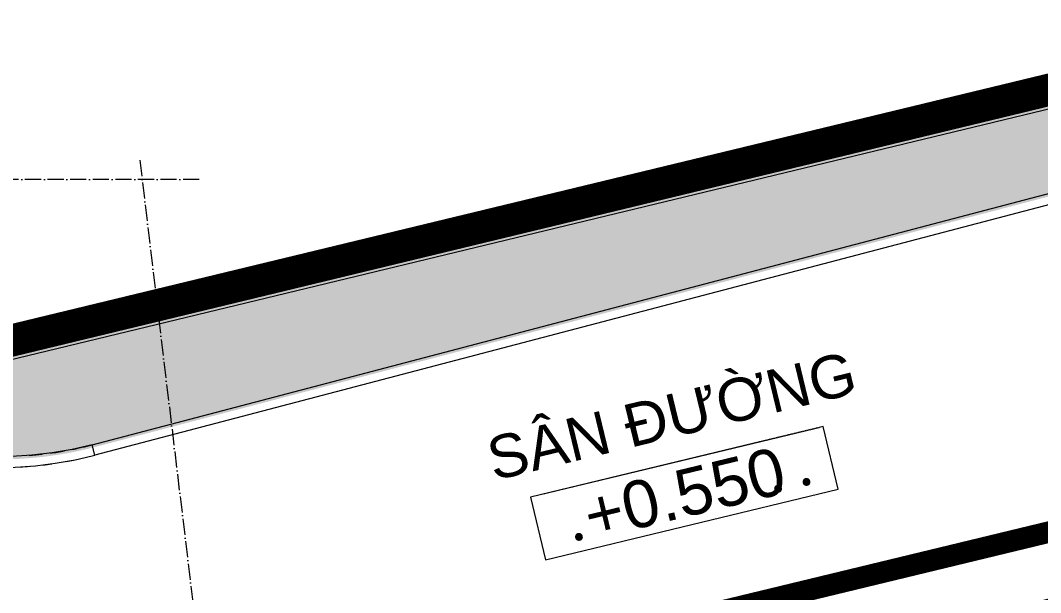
# Model space of a CAD drawing. Header units: millimetres. Extents: x -55734 to 162275, y 47779 to 197208.
# Drawn here: x 47156 to 56644, y 105499 to 110824 of the extents above; entities that cross this region are included whole.
import ezdxf
from ezdxf.enums import TextEntityAlignment as Align
from ezdxf.xclip import XClip

# ---------------------------------------------------------------- set-up
doc = ezdxf.new("R2010")
doc.units = ezdxf.units.MM
doc.header["$XCLIPFRAME"] = 0
for name, pattern in [('Grid Line', [4.2, 3, -0.6, 0, -0.6]), ('HIDDEN2', [4.7624999999999975, 3.174999999999999, -1.587499999999999]), ('PHANTOM', [63.50000000000001, 31.75, -6.35, 6.35, -6.35, 6.35, -6.35])]:
    doc.linetypes.add(name, pattern=pattern)
for name, color, linetype, lineweight in [('@ color hatch', 7, 'Continuous', 13), ('CHU', 181, 'Continuous', 5), ('CUA', 31, 'Continuous', 9), ('KI-HIEU-1', 151, 'Continuous', 9), ('NET THAY 2', 55, 'Continuous', 5), ('NET-THAY', 2, 'Continuous', 9), ('TRUC', 225, 'Continuous', 5)]:
    doc.layers.add(name, color=color, linetype=linetype, lineweight=lineweight)
doc.layers.add('CGXD', color=5, linetype='HIDDEN2')
doc.layers.add('RD-AB', color=4, linetype='PHANTOM')
doc.styles.add('Arial', font='Font - TrueType - Arial.ttf')
doc.styles.add('Arial_2', font='Font - TrueType - Arial.ttf', dxfattribs={"height": 800})

# ---------------------------------------------------------------- blocks, each defined once
blk = doc.blocks.new('*U52')
at = {"color": 7, "ltscale": 30, "true_color": 0xffffff, "insert": (520, 350), "char_height": 200, "attachment_point": 5, "bg_fill": 3, "box_fill_scale": 1.25, "bg_fill_color": 256, "bg_fill_true_color": 13158600, "bg_fill_transparency": 0}
blk.add_mtext('\\A1;.      ..', dxfattribs=at)
blk.add_lwpolyline([(-200, 200), (1200, 200), (1200, 500), (-200, 500)], close=True)
at = {"color": 7, "style": 'Arial'}
blk.add_attdef('±0.000', text='', height=220, dxfattribs=at).set_placement((500, 349.9999999999127), align=Align.MIDDLE)
blk = doc.blocks.new('A$C1F0A2BF7')
at = {"layer": 'CHU', "color": 7, "insert": (107197.7320820136, 68760.1995808029, -3.977424561112374e-06), "char_height": 399.9999999999999, "width": 3507.614758128594, "attachment_point": 1, "rotation": 13.590745928410785, "line_spacing_factor": 0.9364389825664474, "style": 'Arial_2', "bg_fill": 3, "box_fill_scale": 1.25, "bg_fill_color": 256, "bg_fill_true_color": 13158600, "bg_fill_transparency": 0}
blk.add_mtext('SÂN ĐƯỜNG', dxfattribs=at)
at = {"layer": 'NET-THAY'}
blk.add_line((117344.7514207972, 73191.90603420153, -4.978024789251535e-07), (100730.9943147547, 69175.45548290684, -4.978024789251535e-07), dxfattribs=at)
at = {"layer": 'KI-HIEU-1', "linetype": 'ByBlock', "xscale": 1.999999999999999, "yscale": 1.999999999999999, "zscale": 1.999999999999999, "rotation": 13.59074592841078}
blk.add_blockref('*U52', (108257.0680425026, 67341.82555451422, -3.977424561112374e-06), dxfattribs=at).add_auto_attribs({'±0.000': '+0.550'})
at = {"layer": '@ color hatch', "ltscale": 0.5}
h = blk.add_hatch(dxfattribs=at)
h.set_pattern_fill('CROSS', color=139, scale=300)
h.set_pattern_definition([(0, (418126.4419776538, 155406.2986128015), (75, 75), [37.5, -112.5]), (90, (418145.1919776538, 155387.5486128015), (-74.99999999999999, 75), [37.5, -112.5])])
edge = h.paths.add_edge_path()
edge.add_line((100730.9943147547, 69175.45548290684), (117344.7514207972, 73191.90603420153))
edge.add_line((117344.7514207972, 73191.90603420153), (124832.6504636392, 74932.41398943479))
edge.add_line((124832.6504636393, 74932.41398943478), (131039.2074507076, 76695.65315184156))
edge.add_line((131039.2074507076, 76695.65315184157), (133013.2596664865, 70495.42737420875))
edge.add_arc((134612.9688090757, 73608.45333926429), 3499.999999999109, 216.3524948346997, 242.8024589970868, ccw=False)
edge.add_arc((126156.4206703111, 67384.5643961149), 6999.999999996249, 36.35249483465213, 102.7523131960874)
edge.add_line((124611.2629847168, 74211.89826275693), (103519.0034609916, 68669.41647686347))
edge.add_arc((102696.5555245093, 72071.41286013229), 3499.999999999739, 235.83424668101628, 283.59074592841216, ccw=False)
at = {"layer": 'CGXD', "ltscale": 200, "const_width": 200, "elevation": -3.977424561112374e-06}
blk.add_lwpolyline([(153561.1226146654, 72890.82706285013), (130418.0220422434, 65461.24212783163), (128403.46457685, 71788.68930861734), (125832.2476587936, 71058.24948267722), (118267.2105483628, 69299.8113417508), (97389.2170030819, 64252.46243989574), (95665.13970612895, 76400.76485154765), (89158.62054502891, 76288.37961033436), (80095.1513761798, 76240.15018884973), (75966.30655073191, 76254.6673286161), (71950.12642534656, 76296.02380128148), (68041.3713891315, 76232.41742682464), (63824.10836483541, 76163.23365290447), (62710.87670009441, 76152.7975980192), (59200.81674194217, 76148.43576485223), (53256.3763452523, 76129.83989817418), (50614.28199219945, 76167.41231305858), (49470.58350224126, 76197.63051792078), (45331.29765398303, 75911.0010137008)], dxfattribs=at)
at = {"layer": 'RD-AB', "ltscale": 30, "const_width": 300, "elevation": -2.891235942494149e-06}
blk.add_lwpolyline([(152338.6644583901, 76699.23251175933), (133013.2697516246, 70495.2383266515), (131039.1984629638, 76695.52400957758), (124832.5036401305, 74932.30556845132), (117344.6045972787, 73191.79761321568), (100730.8474912462, 69175.34706192328), (99106.13006982554, 80624.02791663486), (95473.9726386567, 80397.90322199179), (89113.63219522996, 80288.04288399516), (80091.73686771153, 80240.03468964648), (75994.12870662392, 80254.44199923135), (71938.37283834454, 80296.20600260355), (67975.95661123702, 80231.72637502235), (63772.75004163105, 80162.77319575273), (62689.83872089873, 80152.62138082056), (59192.27086656925, 80148.27507105035), (53278.75598948938, 80129.77594810544), (50695.74403449346, 80166.50817059341), (49385.24753326323, 80201.13342511316), (45942.69421795069, 79962.74994891374)], dxfattribs=at)
blk = doc.blocks.new('*U163')
blk.add_lwpolyline([(56.55774388472673, 47.49999999976717), (56.55774388472673, 52.49999999976717), (17774.70549665092, 52.50000000162981), (17774.70549665092, 47.50000000162981)], close=True)

msp = doc.modelspace()

# ---------------------------------------------------------------- linework, layer by layer
at = {"layer": 'NET-THAY'}
for p, q in [((47823.85067858087, 106875.2223677208, 1.816122932067377e-05), (68853.57585570405, 112401.2717995251, 1.816122932067377e-05)), ((68877.33288867211, 112304.1196487196, 1.816122932067377e-05), (47849.26521561726, 106778.505764662, 1.816122932067377e-05)), ((44994.89739275145, 107267.1530289421, 1.816122932067377e-05), (61610.82132475218, 111284.1274201641, 1.816122932067377e-05)), ((61633.89137327386, 111186.8239404112, 1.816122932067377e-05), (45248.55619271187, 107225.5954176239, 1.816122932067377e-05)), ((47849.26521561726, 106778.505764662, 1.816122932067377e-05), (47823.85067858087, 106875.2223677208, 1.816122932067377e-05)), ((47849.26521561894, 106778.5057646728, 1.816122932067377e-05), (47823.85067858247, 106875.2223677315, 1.816122932067377e-05))]:
    msp.add_line(p, q, dxfattribs=at)
at = {"layer": 'NET-THAY', "elevation": 1.816122932067377e-05, "flags": 128}
msp.add_lwpolyline([(47823.8506785825, 106875.2223677315), (47638.35286886958, 106831.9946309691), (47450.72707828745, 106799.2224723129), (47261.56081521022, 106777.0083466334), (47071.4480536468, 106765.4219288766), (46880.98531476173, 106764.4994775762), (46690.77020900522, 106774.2438057862), (46501.39956324658, 106794.624272875), (46313.46755040158, 106825.5768810473), (46127.56382740065, 106867.0044762888), (45944.27168731892, 106918.7770531052), (45764.16623144364, 106980.7321620994), (45587.81256699417, 107052.6754191132), (45415.76403612751, 107134.3811143417), (45248.583468942, 107225.5800040346)], dxfattribs=at)
at = {"layer": 'NET-THAY'}
for centre, radius, start, end in [((46959.75641935013, 110163.586871747, 1.816122932067377e-05), 7000.000000015711, 188.0770856724587, 277.322736334187), ((46959.75641934035, 110163.5868717322, 1.816122932067377e-05), 3500.000000003962, 235.8481380534958, 284.7229502417205), ((46959.75641934035, 110163.5868717322, 1.816122932067377e-05), 3400.000000003964, 281.3845050566031, 284.7229502417205), ((46959.75641934035, 110163.5868717322, 1.816122932067377e-05), 3400.00000000396, 274.7047793576982, 276.7223415755136), ((46959.75641934035, 110163.5868717322, 1.816122932067377e-05), 3400.000000003972, 278.0451999718329, 280.2781901581922), ((46959.75641934035, 110163.5868717322, 1.816122932067377e-05), 3500.000000003964, 273.2200728243248, 274.6480367804784), ((46959.75641934035, 110163.5868717322, 1.816122932067377e-05), 3500.000000003964, 276.670934729314, 278.006788437693), ((46959.75641934035, 110163.5868717322, 1.816122932067377e-05), 3500.000000003961, 280.2496078023698, 281.3650662952201)]:
    msp.add_arc(centre, radius, start, end, dxfattribs=at)
at = {"layer": 'TRUC', "linetype": 'Grid Line', "ltscale": 50}
for p, q in [((48266.06976264005, 109523.2050694854, 1.816122932067377e-05), (52232.81752527802, 76400.3573445433, 1.816122932067377e-05)), ((48818.98993492199, 109344.5746181491, 1.816122932067377e-05), (-19345.03147563728, 109344.5746181491, 1.816122932067377e-05))]:
    msp.add_line(p, q, dxfattribs=at)

# ---------------------------------------------------------------- next in the draw order: block references
at = {"layer": 'NET THAY 2'}
ref = msp.add_blockref('A$C1F0A2BF7', (-55733.80165228838, 38167.83212003343, 1.865903179959892e-05), dxfattribs=at)
XClip(ref).set_block_clipping_path([(-27462.618629115583, 51738.674998801594), (137958.51740970556, 152520.38063209807)])

# ---------------------------------------------------------------- next in the draw order: linework, layer by layer
at = {"layer": 'TRUC', "linetype": 'Grid Line', "ltscale": 50}
msp.add_line((48266.06976264005, 109523.2050694854, 1.816122932067377e-05), (52232.81752527802, 76400.3573445433, 1.816122932067377e-05), dxfattribs=at)

# ---------------------------------------------------------------- next in the draw order: block references
at = {"layer": 'CUA', "extrusion": (3.418218533796448e-09, -1.665628035955296e-09, 1), "rotation": 194.6051495133381}
msp.add_blockref('*U163', (64456.21048463714, 107505.7994909038, 0.0002031116038700823), dxfattribs=at)

doc.saveas('drawing.dxf')
